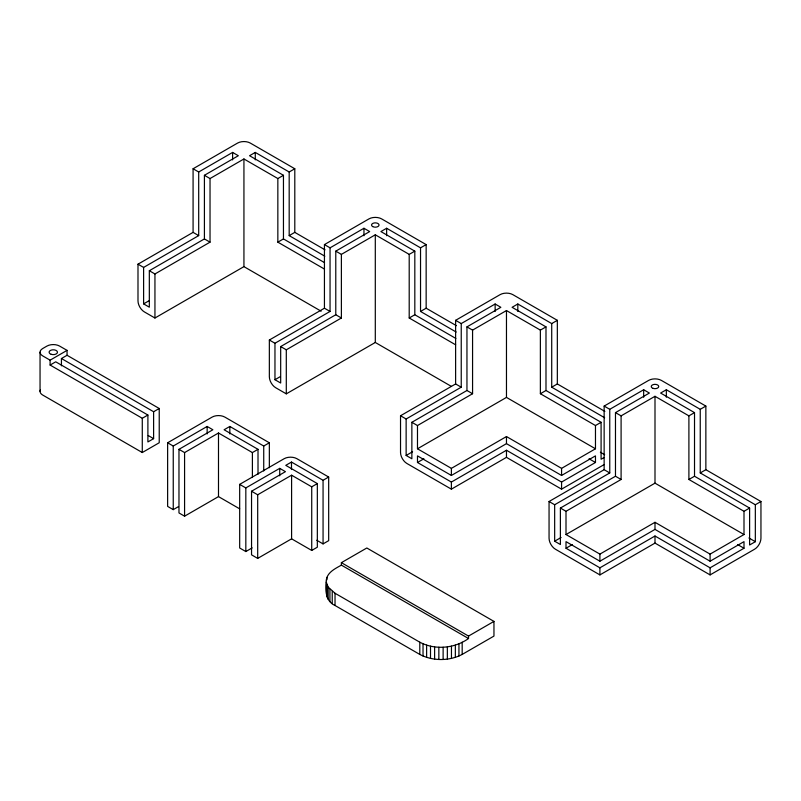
<?xml version="1.0" encoding="UTF-8"?>
<svg xmlns="http://www.w3.org/2000/svg" width="801" height="801" viewBox="0 0 801 801"><rect width="100%" height="100%" fill="white"/><g stroke="black" fill="none" stroke-linecap="round" stroke-linejoin="round"><path stroke-width="1.2" d="M341.386 565.126C335.399 568.54 327.519 572.124 326.327 579.794C325.246 589.095 324.986 601 335.028 605.496L419.794 654.427C432.75 661.226 449.221 661.226 462.177 654.427L493.957 636.084L493.957 621.396L366.818 547.994L341.386 562.672L341.386 565.126L468.525 638.527L468.525 636.084L341.386 562.672M321.141 311.199L243.935 266.633L154.943 318.017L144.35 311.899A8.991 5.186 60 0 1 137.992 300.886L137.992 264.18L193.081 232.37L193.081 168.761L237.587 143.069A8.991 5.186 0 0 1 250.292 143.069L294.798 168.761L294.798 232.37L325.046 249.842M198.698 171.995L232.6 152.42L238.328 155.724L204.415 175.299L204.415 238.918L149.326 270.728L149.326 307.183L143.609 303.879L143.609 267.424L198.698 235.614L198.698 171.995L193.081 168.761M204.415 175.299L210.032 178.543L243.935 158.968L277.847 178.543L283.454 175.299L283.454 238.918L324.505 262.618M294.798 168.761L289.181 171.995L255.279 152.42L249.552 155.724L283.454 175.299M149.326 270.728L154.943 273.972L210.032 242.162L210.032 178.543M143.609 303.879L148.966 300.786M67.054 350.377L59.634 346.092A8.991 5.186 0 0 0 46.919 346.092L42.683 348.545A8.991 5.186 0 0 0 42.683 355.884L50.103 360.17L67.054 350.377L67.054 355.274L159.229 408.49L159.229 442.743L142.278 452.535L42.683 395.033A8.991 5.186 0 0 1 40.36 390.017M50.103 360.17L50.103 365.056L55.72 361.812L147.895 415.038L147.895 441.952L153.612 438.648L153.612 411.734L61.437 358.518L61.437 365.857M61.437 358.518L67.054 355.274M277.847 178.543L277.847 242.162L283.454 238.918M289.181 171.995L289.181 235.614L294.798 232.37M451.424 386.422L375.299 342.468L286.297 393.852L275.704 387.734A8.991 5.186 60 0 1 269.346 376.72L269.346 340.014L324.435 308.215L324.435 244.595L368.941 218.903A8.991 5.186 0 0 1 381.646 218.903L426.152 244.595L426.152 308.215L456.4 325.677M330.052 247.839L363.954 228.265L369.682 231.569L335.779 251.144L335.779 314.753L280.68 346.563L280.68 383.018L274.963 379.714L274.963 343.259L330.052 311.449L330.052 247.839L324.435 244.595M335.779 251.144L341.386 254.378L375.299 234.803L409.201 254.378L414.818 251.144L414.818 314.753L455.859 338.453M426.152 244.595L420.535 247.839L386.633 228.265L380.906 231.569L414.818 251.144M50.103 365.056L142.278 418.272L147.895 415.038M153.612 411.734L159.229 408.49M280.68 346.563L286.297 349.807L341.386 317.997L341.386 254.378M274.963 379.714L280.32 376.62M178.543 506.582L173.246 509.646L167.629 506.402L167.629 442.783L212.135 417.091A8.991 5.186 0 0 1 224.841 417.091L269.346 442.783L269.346 467.734M167.629 442.783L173.246 446.027L207.149 426.452L212.876 429.757L178.973 449.331L178.973 512.95L184.58 516.184L218.493 496.61L239.679 508.845M409.201 254.378L409.201 317.997L414.818 314.753M420.535 247.839L420.535 311.449L426.152 308.215M178.973 449.331L184.58 452.575L218.493 433.001L252.395 452.575L258.012 449.331L258.012 474.272M269.346 442.783L263.729 446.027L229.827 426.452L224.1 429.757L258.012 449.331M603.944 464.69L561.571 489.161L506.472 457.351L451.384 489.161L406.878 463.469A8.991 5.186 60 0 1 400.53 452.455L400.53 415.759L455.619 383.949L455.619 320.33L500.114 294.638A8.991 5.186 0 0 1 512.83 294.638L557.336 320.33L557.336 383.949L604.865 411.394M461.236 323.574L495.138 304L500.855 307.304L466.953 326.878L466.953 390.498L411.864 422.297L411.864 458.763L406.137 455.459L406.137 419.003L461.236 387.193L461.236 323.574L455.619 320.33M466.953 326.878L472.57 330.122L506.472 310.548L540.375 330.122L545.992 326.878L545.992 390.498L601.09 422.297L601.09 459.243L603.944 457.601M557.336 320.33L551.719 323.574L517.816 304L512.089 307.304L545.992 326.878M252.185 547.874L245.827 551.549L239.679 547.994L239.679 484.375L284.175 458.693A8.991 5.186 0 0 1 296.891 458.693L328.68 477.036L328.68 540.655L323.063 543.899L316.745 540.254M239.679 484.375L245.827 487.929L279.729 468.355L285.446 471.659L251.544 491.233L251.544 554.843L257.692 558.397L291.594 538.823L311.729 550.447L317.336 547.203L317.336 483.584L285.767 465.351L291.484 462.057L323.063 480.28L328.68 477.036M251.544 491.233L257.692 494.778L291.594 475.203L311.729 486.828L317.336 483.584M411.864 422.297L417.481 425.541L472.57 393.732L472.57 330.122M406.137 455.459L412.575 451.744M417.481 425.541L417.481 448.79L506.472 397.406L595.473 448.79L595.473 425.541L540.375 393.732L540.375 330.122M417.481 462.487L451.384 482.062L506.472 450.252L561.571 482.062L595.473 462.487L595.473 455.879L561.571 475.454L506.472 443.654L451.384 475.454L417.481 455.879L417.481 462.487L423.909 458.773M540.375 393.732L545.992 390.498M551.719 323.574L551.719 387.193L557.336 383.949M417.481 448.79L451.384 468.365L506.472 436.555L561.571 468.365L595.473 448.79M604.144 469.696L604.144 406.077L648.64 380.395A8.991 5.186 0 0 1 661.356 380.395L705.861 406.077L705.861 469.696L760.95 501.506L760.95 538.212A8.991 5.186 -60 0 1 754.592 549.216L710.097 574.908L654.998 543.098L599.909 574.908L555.403 549.216A8.991 5.186 60 0 1 549.055 538.212L549.055 501.506L604.144 469.696L609.761 472.94L609.761 409.321L643.664 389.747L649.381 393.051L615.478 412.625L615.478 476.245L560.39 508.054L560.39 544.51L554.662 541.206L554.662 504.75L609.761 472.94M595.473 425.541L601.09 422.297M615.478 412.625L621.095 415.869L654.998 396.295L688.9 415.869L694.517 412.625L694.517 476.245L749.616 508.054L749.616 545L755.333 541.696L755.333 504.75L700.244 472.94L700.244 409.321L666.342 389.747L660.615 393.051L694.517 412.625M700.244 409.321L705.861 406.077M560.39 508.054L566.007 511.298L621.095 479.489L621.095 415.869M554.662 541.206L561.101 537.491M566.007 511.298L566.007 534.537L654.998 483.153L743.999 534.537L743.999 511.298L688.9 479.489L688.9 415.869M566.007 548.244L599.909 567.819L654.998 536.009L710.097 567.819L743.999 548.244L743.999 541.636L710.097 561.211L654.998 529.401L599.909 561.211L566.007 541.636L566.007 548.244L572.435 544.53M688.9 479.489L694.517 476.245M700.244 472.94L705.861 469.696M566.007 534.537L599.909 554.112L654.998 522.302L710.097 554.112L743.999 534.537M468.525 636.084L493.957 621.396M326.327 582.257L328.15 587.073L335.028 593.261L419.794 642.192C435.013 650.272 454.578 648.5 468.525 638.527M743.999 511.298L749.616 508.054M755.333 504.75L760.95 501.506M604.144 406.077L609.761 409.321M289.181 235.614L324.826 256.2M420.535 311.449L456.18 332.035M551.719 387.193L604.645 417.752M277.847 242.162L324.295 268.976M409.201 317.997L455.649 344.82M600.38 452.235L604.665 454.708M748.905 537.982L755.333 541.696M589.035 458.773L595.473 462.487M737.561 544.53L743.999 548.244M193.081 232.37L198.698 235.614M204.415 238.918L210.032 242.162M324.435 308.215L330.052 311.449M335.779 314.753L341.386 317.997M455.619 383.949L461.236 387.193M466.953 390.498L472.57 393.732M615.478 476.245L621.095 479.489M137.992 264.18L143.609 267.424M269.346 340.014L274.963 343.259M400.53 415.759L406.137 419.003M549.055 501.506L554.662 504.75M148.255 435.554L153.612 438.648M710.097 554.112L710.097 561.211M710.097 567.819L710.097 574.908M666.342 389.747L666.342 397.196M654.998 396.295L654.998 483.153M654.998 522.302L654.998 529.401M654.998 536.009L654.998 543.098M643.664 389.747L643.664 397.256M599.909 554.112L599.909 561.211M599.909 567.819L599.909 574.908M561.571 468.365L561.571 475.454M561.571 482.062L561.571 489.161M517.816 304L517.816 311.449M506.472 310.548L506.472 397.406M506.472 436.555L506.472 443.654M506.472 450.252L506.472 457.351M495.138 304L495.138 311.509M462.177 642.192L462.177 654.427M458.943 643.814L458.943 656.049M455.348 645.145L455.348 657.381M451.384 468.365L451.384 475.454M451.384 482.062L451.384 489.161M451.454 646.177L451.454 658.412M447.348 646.868L447.348 659.103M443.123 647.218L443.123 659.453M438.848 647.218L438.848 659.453M434.613 646.868L434.613 659.103M430.507 646.177L430.507 658.412M426.623 645.145L426.623 657.381M423.028 643.814L423.028 656.049M419.794 642.192L419.794 654.427M386.633 228.265L386.633 235.714M375.299 234.803L375.299 342.468M363.954 228.265L363.954 235.764M335.028 593.261L335.028 605.496M332.235 591.398L332.235 603.634M329.922 589.316L329.922 601.551M328.15 587.073L328.15 599.308M326.938 577.351L326.938 579.794M326.938 584.7L326.938 596.935M323.063 480.28L323.063 543.899M311.729 486.828L311.729 550.447M291.484 462.057L291.484 469.536M291.594 475.203L291.594 538.823M286.297 349.807L286.297 393.852M279.729 468.355L279.729 475.834M263.729 446.027L263.729 470.978M257.692 494.778L257.692 558.397M255.279 152.42L255.279 159.87M252.395 452.575L252.395 477.516M245.827 487.929L245.827 551.549M243.935 158.968L243.935 266.633M232.6 152.42L232.6 159.93M229.827 426.452L229.827 433.932M218.493 433.001L218.493 496.61M207.149 426.452L207.149 433.932M184.58 452.575L184.58 516.184M173.246 446.027L173.246 509.646M154.943 273.972L154.943 318.017M142.278 418.272L142.278 452.535M40.05 352.21L40.05 391.359M51.184 354.312A4.195 2.423 0 0 0 57.472 352.21A4.195 2.423 0 0 0 51.184 350.117A4.195 2.423 0 0 0 51.184 354.312M653.125 388.385A3.745 2.163 0 0 0 658.742 386.503A3.745 2.163 0 0 0 653.125 384.63A3.745 2.163 0 0 0 653.125 388.385M372.645 226.553A3.745 2.163 0 0 0 378.913 225.582A3.745 2.163 0 0 0 374.327 222.928A3.745 2.163 0 0 0 372.645 226.553"/></g></svg>
